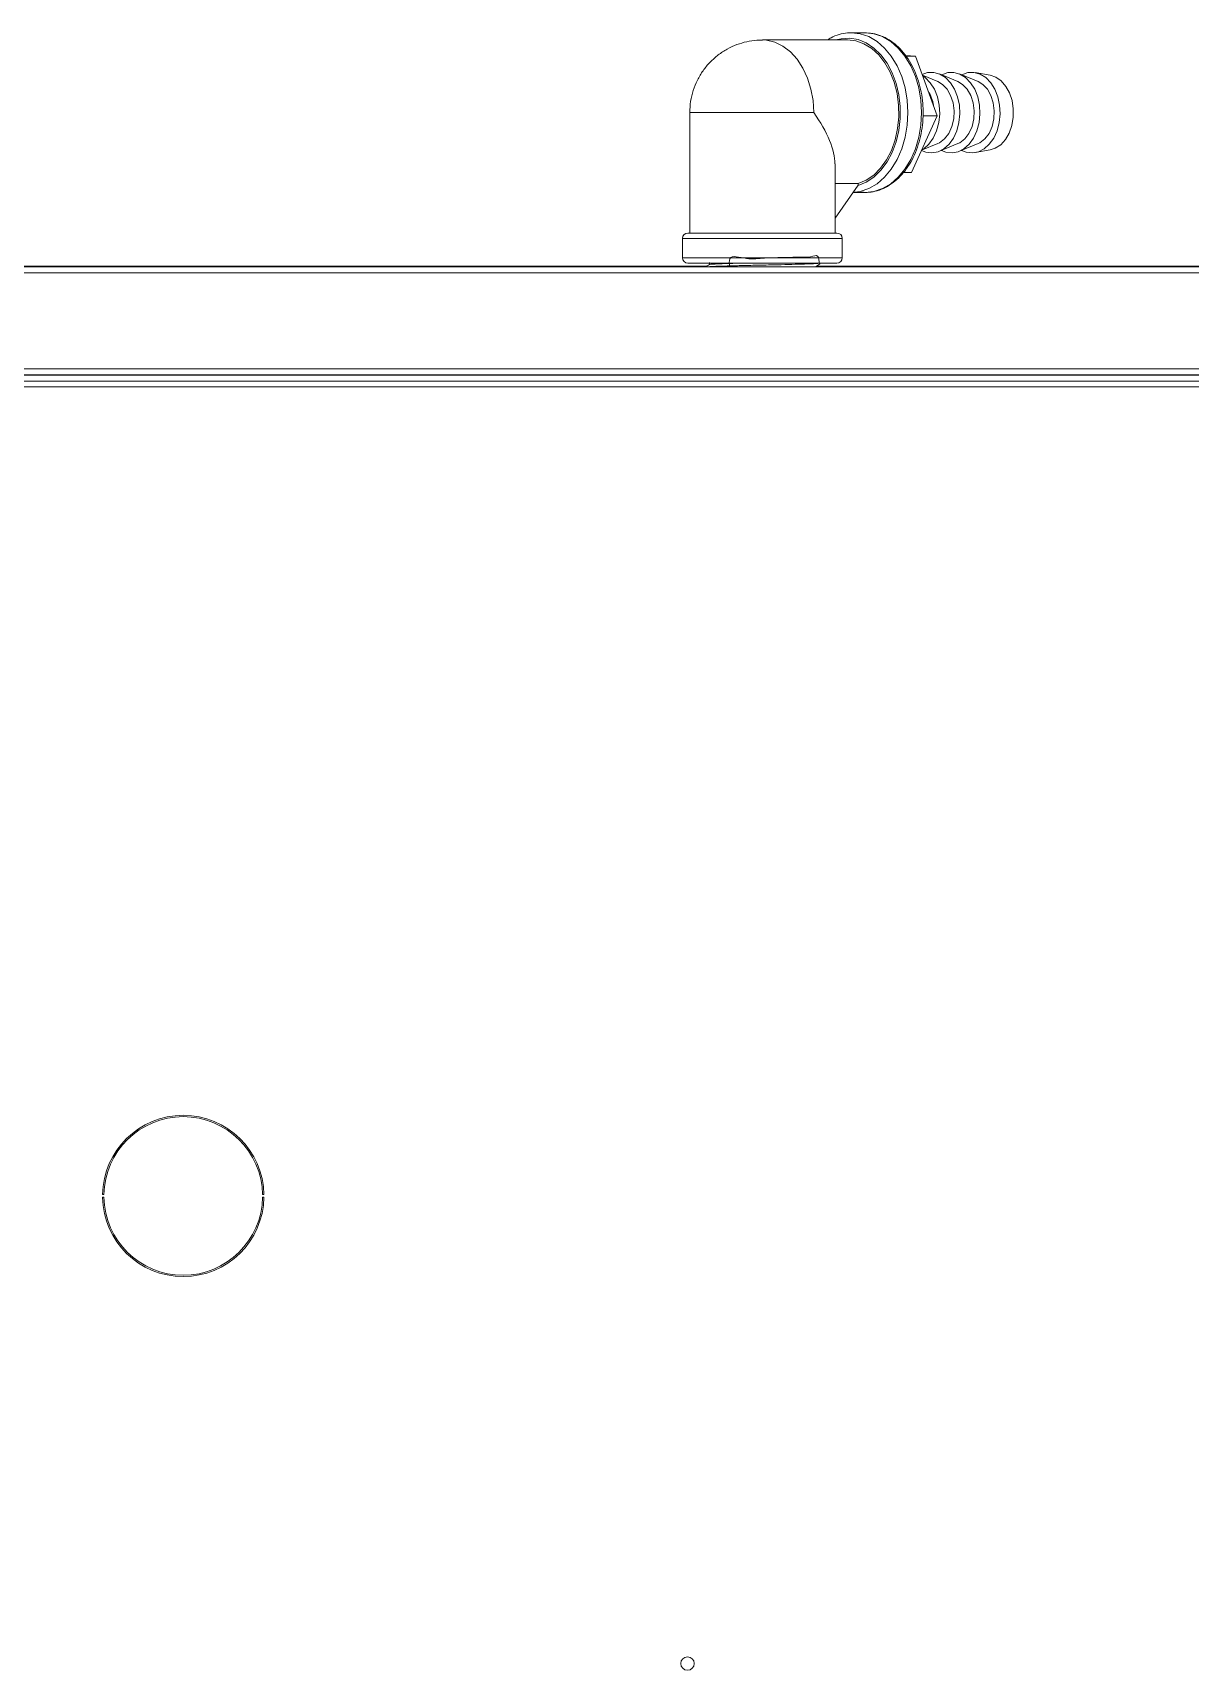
# Model space of a CAD drawing. Header units: millimetres. Extents: x 1650 to 6065, y 324 to 3836.
# Drawn here: x 3271.77 to 3293.29, y 2741.22 to 2771.67 of the extents above; entities that cross this region are included whole.
import ezdxf

# ---------------------------------------------------------------- set-up
doc = ezdxf.new("R2010")
doc.units = ezdxf.units.MM

# ---------------------------------------------------------------- blocks, each defined once
blk = doc.blocks.new('A$C67844AE1')
at = {"color": 1, "linetype": 'Continuous', "lineweight": 0}
for p, q in [((58.736, 131.955), (58.749, 131.955)), ((59.004, 131.955), (58.749, 131.955)), ((59.032, 131.955), (59.004, 131.955)), ((58.679, 131.821), (57.095, 131.821)), ((59.758, 131.534), (59.943, 131.521)), ((59.766, 131.521), (59.943, 131.521)), ((59.943, 131.521), (60.346, 130.409)), ((60.356, 131.046), (60.072, 131.164)), ((60.73, 131.046), (60.386, 131.19)), ((61.104, 131.046), (60.76, 131.19)), ((61.329, 131.165), (61.05, 131.215)), ((55.745, 130.471), (55.745, 128.231)), ((58.049, 130.471), (55.745, 130.471)), ((60.346, 130.409), (59.867, 129.358)), ((60.082, 130.409), (60.346, 130.409)), ((60.055, 129.769), (60.356, 129.895)), ((60.386, 129.751), (60.73, 129.895)), ((60.76, 129.751), (61.104, 129.895)), ((61.05, 129.726), (61.329, 129.776)), ((58.445, 128.231), (58.445, 129.516)), ((58.445, 129.15), (58.877, 129.15)), ((58.877, 129.12), (58.877, 129.15)), ((59.717, 129.358), (59.867, 129.358)), ((58.445, 128.51), (58.877, 129.12)), ((58.781, 128.986), (59.004, 128.986)), ((58.815, 128.988), (58.782, 128.986)), ((58.784, 128.99), (58.819, 128.992)), ((55.71, 128.231), (58.48, 128.231)), ((55.61, 128.131), (55.61, 127.77)), ((58.58, 128.131), (55.61, 128.131)), ((58.58, 127.77), (58.58, 128.131)), ((68.745, 127.601), (12.028, 127.601)), ((37.372, 127.617), (56.063, 127.617)), ((55.61, 127.77), (58.145, 127.77)), ((58.074, 127.671), (55.71, 127.671)), ((56.111, 127.681), (56.111, 127.644)), ((58.48, 127.671), (58.074, 127.671)), ((58.079, 127.601), (58.079, 127.606)), ((58.097, 127.617), (65.647, 127.617)), ((58.145, 127.77), (58.58, 127.77)), ((58.16, 127.653), (58.16, 127.671)), ((68.635, 127.491), (12.028, 127.491)), ((4.302, 125.478), (69.512, 125.478)), ((69.394, 125.596), (5.84, 125.596)), ((5.84, 125.586), (69.404, 125.586)), ((69.284, 125.706), (12.028, 125.706)), ((69.622, 125.368), (4.305, 125.368)), ((44.829, 110.348), (44.854, 110.348)), ((44.854, 110.298), (44.829, 110.298)), ((47.803, 110.348), (47.828, 110.348)), ((47.828, 110.298), (47.803, 110.298))]:
    blk.add_line(p, q, dxfattribs=at)
at = {"color": 1, "linetype": 'Continuous', "lineweight": 0, "flags": 128}
for points in [[(58.749, 131.955), (58.914, 131.937), (59.074, 131.883), (59.226, 131.794), (59.367, 131.672), (59.492, 131.521), (59.599, 131.343), (59.685, 131.145), (59.748, 130.929), (59.786, 130.703), (59.799, 130.471), (59.786, 130.238), (59.748, 130.012), (59.685, 129.796), (59.599, 129.598), (59.492, 129.42), (59.367, 129.269), (59.226, 129.147), (59.074, 129.058), (58.914, 129.004), (58.815, 128.988)], [(60.054, 130.471), (60.041, 130.703), (60.003, 130.929), (59.94, 131.145), (59.853, 131.343), (59.746, 131.521), (59.621, 131.672), (59.481, 131.794), (59.328, 131.883), (59.168, 131.937), (59.032, 131.955)], [(57.095, 131.821), (57.174, 131.816), (57.329, 131.779), (57.478, 131.707), (57.617, 131.601), (57.741, 131.464), (57.848, 131.3), (57.934, 131.113), (57.998, 130.909), (58.036, 130.693), (58.049, 130.471)], [(58.871, 129.112), (58.875, 129.113), (59.026, 129.176), (59.168, 129.271), (59.298, 129.398), (59.412, 129.552), (59.506, 129.73), (59.58, 129.928), (59.63, 130.139), (59.655, 130.359), (59.655, 130.582), (59.63, 130.802), (59.58, 131.013), (59.506, 131.211), (59.412, 131.389), (59.298, 131.543), (59.168, 131.67), (59.026, 131.766), (58.875, 131.828), (58.718, 131.854), (58.561, 131.845), (58.46, 131.821)], [(58.877, 129.15), (59.025, 129.213), (59.165, 129.309), (59.292, 129.436), (59.402, 129.59), (59.494, 129.768), (59.564, 129.964), (59.61, 130.174), (59.632, 130.392), (59.628, 130.611), (59.599, 130.827), (59.546, 131.034), (59.47, 131.225), (59.373, 131.397), (59.258, 131.544), (59.127, 131.662), (58.984, 131.749), (58.833, 131.803), (58.679, 131.821)], [(60.066, 131.181), (60.166, 131.214), (60.281, 131.218), (60.393, 131.187), (60.498, 131.122), (60.591, 131.027), (60.668, 130.905), (60.724, 130.764), (60.757, 130.609), (60.766, 130.447), (60.75, 130.286), (60.71, 130.134), (60.647, 129.998), (60.566, 129.884), (60.469, 129.797), (60.361, 129.742), (60.248, 129.721), (60.133, 129.735), (60.051, 129.768)], [(60.075, 131.157), (60.124, 131.122), (60.217, 131.027), (60.293, 130.905), (60.349, 130.764), (60.383, 130.609), (60.391, 130.447), (60.375, 130.286), (60.335, 130.134), (60.273, 129.998), (60.192, 129.884), (60.095, 129.797), (60.056, 129.773)], [(60.356, 131.046), (60.443, 130.994), (60.528, 130.905), (60.595, 130.788), (60.64, 130.652), (60.659, 130.504), (60.652, 130.354), (60.618, 130.211), (60.56, 130.085), (60.482, 129.982), (60.389, 129.911), (60.356, 129.895)], [(60.425, 131.173), (60.429, 131.176), (60.54, 131.214), (60.655, 131.218), (60.768, 131.187), (60.873, 131.122), (60.965, 131.027), (61.042, 130.905), (61.098, 130.764), (61.131, 130.609), (61.14, 130.447), (61.124, 130.286), (61.084, 130.134), (61.022, 129.998), (60.94, 129.884), (60.843, 129.797), (60.735, 129.742), (60.622, 129.721), (60.507, 129.735), (60.425, 129.768)], [(60.73, 131.046), (60.817, 130.994), (60.902, 130.905), (60.97, 130.788), (61.014, 130.652), (61.033, 130.504), (61.026, 130.354), (60.992, 130.211), (60.934, 130.085), (60.856, 129.982), (60.763, 129.911), (60.73, 129.895)], [(60.799, 131.173), (60.803, 131.176), (60.914, 131.214), (61.029, 131.218), (61.142, 131.187), (61.247, 131.122), (61.34, 131.027), (61.416, 130.905), (61.472, 130.764), (61.505, 130.609), (61.514, 130.447), (61.498, 130.286), (61.458, 130.134), (61.396, 129.998), (61.314, 129.884), (61.217, 129.797), (61.11, 129.742), (60.996, 129.721), (60.882, 129.735), (60.799, 129.768)], [(61.104, 131.046), (61.191, 130.994), (61.277, 130.905), (61.344, 130.788), (61.388, 130.652), (61.407, 130.504), (61.4, 130.354), (61.366, 130.211), (61.309, 130.085), (61.231, 129.982), (61.137, 129.911), (61.104, 129.895)], [(61.329, 131.165), (61.436, 131.128), (61.535, 131.059), (61.621, 130.959), (61.689, 130.836), (61.736, 130.694), (61.759, 130.54), (61.758, 130.384), (61.732, 130.231), (61.683, 130.091), (61.612, 129.97), (61.525, 129.873), (61.424, 129.807), (61.329, 129.776)], [(59.004, 128.986), (59.168, 129.004), (59.328, 129.058), (59.481, 129.147), (59.621, 129.269), (59.746, 129.42), (59.853, 129.598), (59.94, 129.796), (60.003, 130.012), (60.041, 130.238), (60.054, 130.471)]]:
    blk.add_lwpolyline(points, dxfattribs=at)
at = {"color": 1, "linetype": 'Continuous', "lineweight": 0}
blk.add_circle((55.703, 101.627), 0.125, dxfattribs=at)
for centre, radius, start, end in [((59.563, 130.495), 0.721, 8.9085, 30.9795), ((55.71, 128.131), 0.1, 90, 180), ((58.48, 128.131), 0.1, 0, 90), ((55.71, 127.77), 0.1, 180, 270), ((58.48, 127.77), 0.1, 270, 0), ((46.328, 110.323), 1.5, 0.955, 179.045), ((46.328, 110.323), 1.475, 0.9712, 179.0288), ((46.328, 110.323), 1.5, 180.955, 359.045), ((46.328, 110.323), 1.475, 180.9712, 359.0288)]:
    blk.add_arc(centre, radius, start, end, dxfattribs=at)
blk.add_ellipse((57.095, 130.471), major_axis=(-1.247, 1.247), ratio=0.414214, start_param=3.534292, end_param=4.31969, dxfattribs=at)
for points, knots in [([(58.735, 131.952), (58.716, 131.952), (58.644, 131.955), (58.521, 131.925), (58.395, 131.881), (58.327, 131.835), (58.305, 131.821)], [0, 0, 0, 0, 0.1263, 0.480192, 0.834248, 1, 1, 1, 1]), ([(60.083, 130.471), (60.083, 130.509), (60.081, 130.62), (60.06, 130.802), (60.014, 131.01), (59.946, 131.207), (59.858, 131.389), (59.751, 131.552), (59.627, 131.691), (59.489, 131.804), (59.34, 131.887), (59.187, 131.941), (59.083, 131.95), (59.033, 131.954)], [0, 0, 0, 0, 0.050859, 0.1465581, 0.2423852, 0.3383153, 0.4343608, 0.5304931, 0.6265809, 0.7223972, 0.817633, 0.9120023, 1, 1, 1, 1]), ([(57.095, 131.818), (57.06, 131.818), (56.963, 131.819), (56.803, 131.792), (56.618, 131.739), (56.439, 131.656), (56.271, 131.546), (56.119, 131.411), (55.988, 131.253), (55.882, 131.076), (55.804, 130.883), (55.754, 130.68), (55.748, 130.541), (55.745, 130.472)], [0, 0, 0, 0, 0.04985, 0.137504, 0.228462, 0.321634, 0.416297, 0.511997, 0.608458, 0.70554, 0.803195, 0.901465, 1, 1, 1, 1]), ([(58.939, 128.99), (58.985, 128.988), (59.083, 128.983), (59.232, 129.014), (59.384, 129.074), (59.527, 129.164), (59.659, 129.282), (59.778, 129.425), (59.88, 129.591), (59.963, 129.776), (60.026, 129.975), (60.067, 130.185), (60.082, 130.352), (60.083, 130.448), (60.083, 130.471)], [0, 0, 0, 0, 0.075428, 0.163212, 0.251041, 0.339394, 0.428503, 0.518323, 0.608641, 0.699231, 0.789923, 0.880629, 0.971327, 1, 1, 1, 1]), ([(56.112, 127.645), (56.098, 127.637), (56.073, 127.622), (56.048, 127.608), (56.036, 127.601)], [0, 0, 0, 0, 0.536683, 1, 1, 1, 1]), ([(58.15, 127.672), (58.152, 127.671), (58.161, 127.668), (58.087, 127.662), (57.936, 127.656), (57.715, 127.649), (57.479, 127.643), (57.259, 127.638), (57.03, 127.633), (56.766, 127.627), (56.492, 127.62), (56.268, 127.614), (56.11, 127.607), (56.07, 127.603), (56.052, 127.601)], [0, 0, 0, 0, 0.037598, 0.133702, 0.228811, 0.323125, 0.416562, 0.478078, 0.538509, 0.634152, 0.729965, 0.823837, 0.919843, 1, 1, 1, 1]), ([(56.671, 127.671), (56.656, 127.67), (56.585, 127.668), (56.472, 127.665), (56.339, 127.661), (56.232, 127.656), (56.158, 127.651), (56.118, 127.648), (56.116, 127.645), (56.116, 127.645)], [0, 0, 0, 0, 0.044288, 0.216972, 0.388124, 0.562976, 0.738669, 0.912067, 1, 1, 1, 1]), ([(58.156, 127.652), (58.151, 127.713), (58.14, 127.849), (58.005, 127.774), (57.775, 127.787), (57.477, 127.77), (57.128, 127.776), (56.82, 127.725), (56.458, 127.85), (56.481, 127.659), (56.487, 127.601)], [0, 0, 0, 0, 0.110039, 0.249234, 0.385558, 0.524911, 0.66204, 0.800115, 0.939069, 1, 1, 1, 1]), ([(58.074, 127.605), (58.074, 127.605), (58.076, 127.603), (58.06, 127.602), (58.05, 127.601)], [0, 0, 0, 0, 0.380496, 1, 1, 1, 1]), ([(58.078, 127.605), (58.091, 127.613), (58.119, 127.629), (58.146, 127.645), (58.159, 127.652)], [0, 0, 0, 0, 0.499982, 1, 1, 1, 1])]:
    blk.add_open_spline(points, degree=3, knots=knots, dxfattribs=at)

msp = doc.modelspace()

# ---------------------------------------------------------------- block references
msp.add_blockref('A$C67844AE1', (3228.236, 2639.713))

doc.saveas('drawing.dxf')
